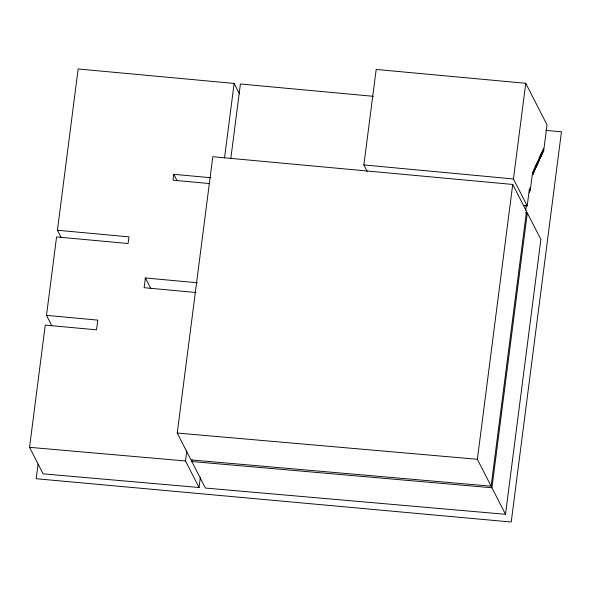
<?xml version="1.0" encoding="UTF-8"?>
<svg xmlns="http://www.w3.org/2000/svg" width="591" height="591" viewBox="0 0 591 591"><rect width="100%" height="100%" fill="white"/><g stroke="black" fill="none" stroke-linecap="round" stroke-linejoin="round"><path stroke-width="0.89" d="M200.356 477.425L199.064 487.494L43.121 473.856L29.55 447.335L45.248 325.094L96.54 329.83L97.796 320.115L46.497 315.372L56.573 236.925L128.092 243.529L128.949 236.865L57.43 230.254L78.145 68.977L234.125 83.42L239.466 93.873M38.083 464.09L36.199 478.732L511.222 522.023L561.45 131.793L545.833 130.352M197.372 282.764L145.386 277.962L144.13 287.706L196.116 292.508M210.972 177.751L173.828 174.315L173.067 180.196L209.31 183.542M177.234 433.04L212.797 156.726L512.729 184.451L526.492 211.342L491.114 486.179L190.989 459.931L177.234 433.04L477.358 459.281L491.114 486.179M525.473 212.767L527.312 212.937L540.883 239.458L505.504 514.296L205.38 488.048L191.809 461.527L192.045 459.695M230.822 158.454L240.404 84.003L373.401 96.318M477.358 459.281L512.729 184.451M523.641 205.52L527.202 205.845L513.439 178.955L525.754 83.294L376.186 69.442L363.871 164.933L367.21 171.456M525.731 210.263L526.322 205.69M505.504 514.296L491.934 487.767L527.312 212.937M199.064 487.494L185.493 460.973L186.786 450.903M224.536 157.871L234.125 83.42M513.439 178.955L363.871 164.933M29.55 447.335L185.493 460.973M191.809 461.527L491.934 487.767M523.53 205.505L527.202 205.845L529.292 189.571L529.536 192.356L530.127 187.753L530.275 190.398L532.646 171.974L532.89 174.759L533.474 170.149L533.717 172.941L534.308 168.332L534.552 171.124L535.136 166.514L535.38 169.299L535.963 164.697L536.207 167.482L536.791 162.88L537.034 165.665L537.618 161.062L537.869 163.847L538.453 159.238L538.697 162.03L539.28 157.42L539.524 160.205L540.108 155.603L540.351 158.388L540.935 153.786L541.179 156.571L541.77 151.968L542.013 154.753L542.597 150.151L542.841 152.936L543.425 148.326L543.661 151.074L547.037 124.886L525.754 83.294M173.828 174.315L177.115 180.743M145.386 277.962L150.735 288.408M57.43 230.254L61.132 237.486M46.497 315.372L51.845 325.818"/></g></svg>
